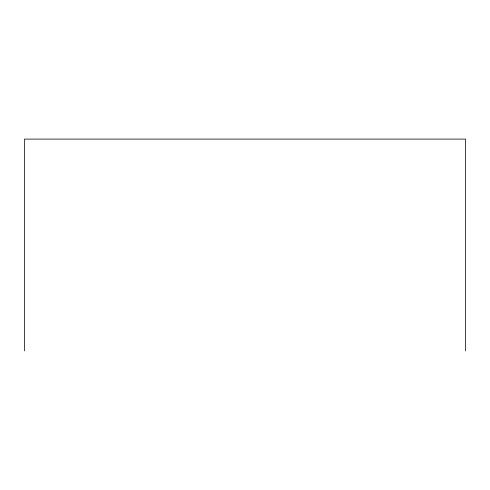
<?xml version="1.0" encoding="UTF-8"?>
<svg xmlns="http://www.w3.org/2000/svg" width="490" height="490" viewBox="0 0 490 490"><rect width="100%" height="100%" fill="white"/><g stroke="black" fill="none" stroke-linecap="round" stroke-linejoin="round"><path stroke-width="0.73" d="M465.5 350.901L465.5 139.099L24.5 139.099L24.5 350.901"/></g></svg>
